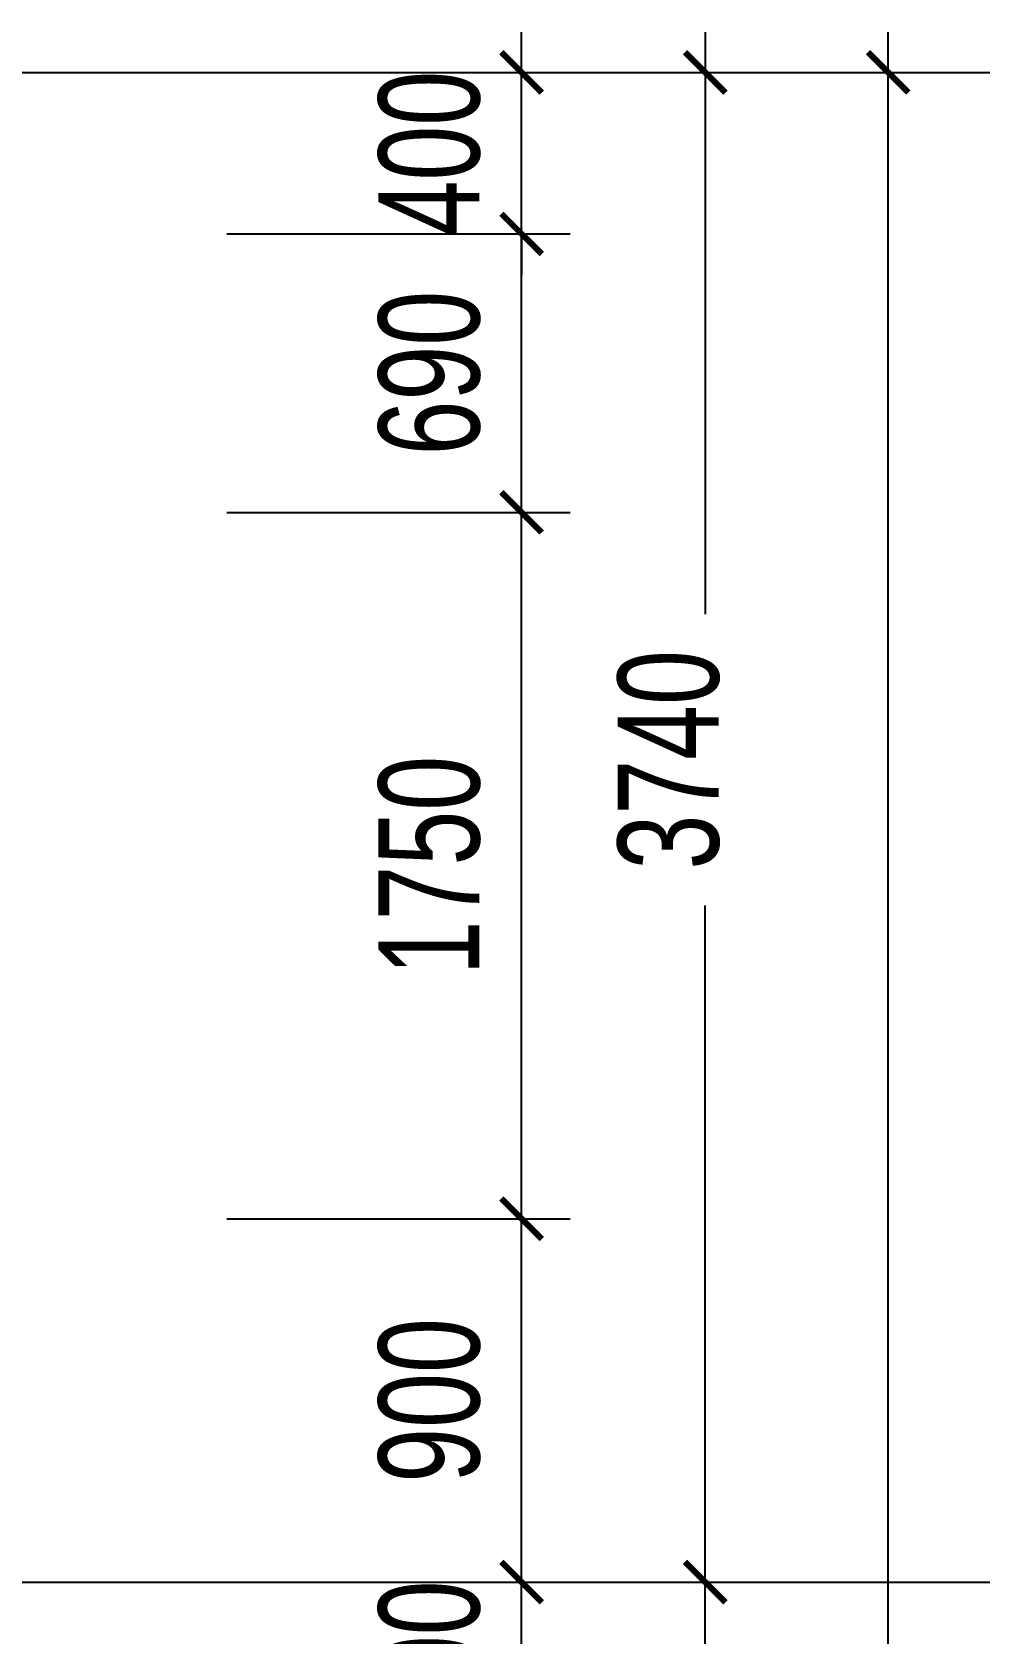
# Model space of a CAD drawing. Header units: inches. Extents: x 442278 to 842836, y -356313 to 59457.
# Drawn here: x 483688 to 486035, y 7218 to 11186 of the extents above; entities that cross this region are included whole.
import ezdxf

# ---------------------------------------------------------------- set-up
doc = ezdxf.new("R2010")
doc.units = ezdxf.units.IN
doc.header["$LTSCALE"] = 250
doc.header["$MEASUREMENT"] = 0
doc.layers.add('LA.DIM', color=251, linetype='Continuous')
doc.styles.add('S.STEXT', font='arial.ttf', dxfattribs={"width": 0.7})
doc.dimstyles.new('S.DIM100', dxfattribs={"dimtxt": 250, "dimasz": 100, "dimexe": 120, "dimexo": 0, "dimgap": 100, "dimtad": 1, "dimdec": 0, "dimzin": 13, "dimdsep": 46, "dimtxsty": 'S.STEXT', "dimblk": 'ARCHTICK', "dimblk1": 'ARCHTICK', "dimcen": 0, "dimdle": 100, "dimclrd": 251, "dimclre": 251, "dimclrt": 60, "dimadec": 0, "dimazin": 0, "dimtfac": 1, "dimtdec": 0, "dimtix": 1, "dimtmove": 2, "dimatfit": 3, "dimfxl": 1, "dimtolj": 1, "dimtzin": 13, "dimarcsym": 0})

# ---------------------------------------------------------------- blocks, each defined once
blk = doc.blocks.new('_ArchTick')
at = {"color": 0, "linetype": 'ByBlock', "const_width": 0.15}
blk.add_lwpolyline([(-0.5, -0.5), (0.5, 0.5)], dxfattribs=at)
blk = doc.blocks.new('*D409')
at = {"layer": 'DEFPOINTS', "color": 0, "transparency": 16777216}
for p in [(484170.4, 11086.4), (485807.6, 11086.4), (484170.4, 146.4)]:
    blk.add_point(p, dxfattribs=at)
at = {"layer": 'LA.DIM', "color": 251, "lineweight": -2, "transparency": 16777216}
for p, q in [((485807.6, 46.4), (485807.6, 11186.4)), ((484170.4, 11086.4), (485927.6, 11086.4)), ((484170.4, 146.4), (485927.6, 146.4))]:
    blk.add_line(p, q, dxfattribs=at)
at = {"layer": 'LA.DIM', "color": 251, "lineweight": -2, "transparency": 16777216, "xscale": 100, "yscale": 100, "zscale": 100}
for p, rotation in [((485807.6, 11086.4), 90), ((485807.6, 146.4), 270)]:
    blk.add_blockref('_ArchTick', p, dxfattribs=dict(at, rotation=rotation))
at = {"layer": 'LA.DIM', "color": 60, "transparency": 16777216, "insert": (485579.9, 5616.4), "char_height": 250, "attachment_point": 5, "rotation": 90, "style": 'S.STEXT'}
blk.add_mtext('\\A1;10940', dxfattribs=at)
blk = doc.blocks.new('*D411')
at = {"layer": 'DEFPOINTS', "color": 0, "transparency": 16777216}
for p in [(484170.4, 7346.4), (485354.8, 7346.4), (484170.4, 3746.4)]:
    blk.add_point(p, dxfattribs=at)
at = {"layer": 'LA.DIM', "color": 251, "lineweight": -2, "transparency": 16777216}
for p, q in [((485354.8, 3646.4), (485354.8, 7446.4)), ((484170.4, 7346.4), (485474.8, 7346.4)), ((484170.4, 3746.4), (485474.8, 3746.4))]:
    blk.add_line(p, q, dxfattribs=at)
at = {"layer": 'LA.DIM', "color": 251, "lineweight": -2, "transparency": 16777216, "xscale": 100, "yscale": 100, "zscale": 100}
for p, rotation in [((485354.8, 7346.4), 90), ((485354.8, 3746.4), 270)]:
    blk.add_blockref('_ArchTick', p, dxfattribs=dict(at, rotation=rotation))
at = {"layer": 'LA.DIM', "color": 60, "transparency": 16777216, "insert": (485127.1, 5546.4), "char_height": 250, "attachment_point": 5, "rotation": 90, "style": 'S.STEXT'}
blk.add_mtext('\\A1;3600', dxfattribs=at)
blk = doc.blocks.new('*D412')
at = {"layer": 'DEFPOINTS', "color": 0, "transparency": 16777216}
for p in [(484170.4, 11086.4), (485354.8, 11086.4), (484170.4, 7346.4)]:
    blk.add_point(p, dxfattribs=at)
at = {"layer": 'LA.DIM', "color": 251, "lineweight": -2, "transparency": 16777216}
for p, q in [((485354.8, 11186.4), (485354.8, 9744.3)), ((484170.4, 11086.4), (485474.8, 11086.4)), ((485354.8, 7246.4), (485354.8, 9022.4)), ((484170.4, 7346.4), (485474.8, 7346.4))]:
    blk.add_line(p, q, dxfattribs=at)
at = {"layer": 'LA.DIM', "color": 251, "lineweight": -2, "transparency": 16777216, "xscale": 100, "yscale": 100, "zscale": 100}
for p, rotation in [((485354.8, 11086.4), 90), ((485354.8, 7346.4), 270)]:
    blk.add_blockref('_ArchTick', p, dxfattribs=dict(at, rotation=rotation))
at = {"layer": 'LA.DIM', "color": 60, "transparency": 16777216, "insert": (485264.8, 9383.4), "char_height": 250, "attachment_point": 5, "rotation": 90, "style": 'S.STEXT'}
blk.add_mtext('\\A1;3740', dxfattribs=at)
blk = doc.blocks.new('*D418')
at = {"layer": 'DEFPOINTS', "color": 0, "transparency": 16777216}
for p in [(484170.4, 7346.4), (484899.9, 7346.4), (484170.4, 6946.4)]:
    blk.add_point(p, dxfattribs=at)
at = {"layer": 'LA.DIM', "color": 251, "lineweight": -2, "transparency": 16777216}
for p, q in [((484899.9, 7346.4), (484899.9, 7446.4)), ((484170.4, 7346.4), (485019.9, 7346.4)), ((484899.9, 6946.4), (484899.9, 7346.4)), ((484170.4, 6946.4), (485019.9, 6946.4)), ((484899.9, 6946.4), (484899.9, 6846.4))]:
    blk.add_line(p, q, dxfattribs=at)
at = {"layer": 'LA.DIM', "color": 251, "lineweight": -2, "transparency": 16777216, "xscale": 100, "yscale": 100, "zscale": 100}
for p, rotation in [((484899.9, 7346.4), 270), ((484899.9, 6946.4), 90)]:
    blk.add_blockref('_ArchTick', p, dxfattribs=dict(at, rotation=rotation))
at = {"layer": 'LA.DIM', "color": 60, "transparency": 16777216, "insert": (484672.3, 7146.4), "char_height": 250, "attachment_point": 5, "rotation": 90, "style": 'S.STEXT'}
blk.add_mtext('\\A1;400', dxfattribs=at)
blk = doc.blocks.new('*D419')
at = {"layer": 'DEFPOINTS', "color": 0, "transparency": 16777216}
for p in [(484170.4, 8246.4), (484899.9, 8246.4), (484170.4, 7346.4)]:
    blk.add_point(p, dxfattribs=at)
at = {"layer": 'LA.DIM', "color": 251, "lineweight": -2, "transparency": 16777216}
for p, q in [((484899.9, 7246.4), (484899.9, 8346.4)), ((484170.4, 8246.4), (485019.9, 8246.4)), ((484170.4, 7346.4), (485019.9, 7346.4))]:
    blk.add_line(p, q, dxfattribs=at)
at = {"layer": 'LA.DIM', "color": 251, "lineweight": -2, "transparency": 16777216, "xscale": 100, "yscale": 100, "zscale": 100}
for p, rotation in [((484899.9, 8246.4), 90), ((484899.9, 7346.4), 270)]:
    blk.add_blockref('_ArchTick', p, dxfattribs=dict(at, rotation=rotation))
at = {"layer": 'LA.DIM', "color": 60, "transparency": 16777216, "insert": (484672.3, 7796.4), "char_height": 250, "attachment_point": 5, "rotation": 90, "style": 'S.STEXT'}
blk.add_mtext('\\A1;900', dxfattribs=at)
blk = doc.blocks.new('*D420')
at = {"layer": 'DEFPOINTS', "color": 0, "transparency": 16777216}
for p in [(484170.4, 9996.4), (484899.9, 9996.4), (484170.4, 8246.4)]:
    blk.add_point(p, dxfattribs=at)
at = {"layer": 'LA.DIM', "color": 251, "lineweight": -2, "transparency": 16777216}
for p, q in [((484899.9, 8146.4), (484899.9, 10096.4)), ((484170.4, 9996.4), (485019.9, 9996.4)), ((484170.4, 8246.4), (485019.9, 8246.4))]:
    blk.add_line(p, q, dxfattribs=at)
at = {"layer": 'LA.DIM', "color": 251, "lineweight": -2, "transparency": 16777216, "xscale": 100, "yscale": 100, "zscale": 100}
for p, rotation in [((484899.9, 9996.4), 90), ((484899.9, 8246.4), 270)]:
    blk.add_blockref('_ArchTick', p, dxfattribs=dict(at, rotation=rotation))
at = {"layer": 'LA.DIM', "color": 60, "transparency": 16777216, "insert": (484672.3, 9121.4), "char_height": 250, "attachment_point": 5, "rotation": 90, "style": 'S.STEXT'}
blk.add_mtext('\\A1;1750', dxfattribs=at)
blk = doc.blocks.new('*D421')
at = {"layer": 'DEFPOINTS', "color": 0, "transparency": 16777216}
for p in [(484170.4, 10686.4), (484899.9, 10686.4), (484170.4, 9996.4)]:
    blk.add_point(p, dxfattribs=at)
at = {"layer": 'LA.DIM', "color": 251, "lineweight": -2, "transparency": 16777216}
for p, q in [((484899.9, 9896.4), (484899.9, 10786.4)), ((484170.4, 10686.4), (485019.9, 10686.4)), ((484170.4, 9996.4), (485019.9, 9996.4))]:
    blk.add_line(p, q, dxfattribs=at)
at = {"layer": 'LA.DIM', "color": 251, "lineweight": -2, "transparency": 16777216, "xscale": 100, "yscale": 100, "zscale": 100}
for p, rotation in [((484899.9, 10686.4), 90), ((484899.9, 9996.4), 270)]:
    blk.add_blockref('_ArchTick', p, dxfattribs=dict(at, rotation=rotation))
at = {"layer": 'LA.DIM', "color": 60, "transparency": 16777216, "insert": (484672.3, 10341.4), "char_height": 250, "attachment_point": 5, "rotation": 90, "style": 'S.STEXT'}
blk.add_mtext('\\A1;690', dxfattribs=at)
blk = doc.blocks.new('*D422')
at = {"layer": 'DEFPOINTS', "color": 0, "transparency": 16777216}
for p in [(484170.4, 11086.4), (484899.9, 11086.4), (484170.4, 10686.4)]:
    blk.add_point(p, dxfattribs=at)
at = {"layer": 'LA.DIM', "color": 251, "lineweight": -2, "transparency": 16777216}
for p, q in [((484899.9, 11086.4), (484899.9, 11186.4)), ((484170.4, 11086.4), (485019.9, 11086.4)), ((484899.9, 10686.4), (484899.9, 11086.4)), ((484170.4, 10686.4), (485019.9, 10686.4)), ((484899.9, 10686.4), (484899.9, 10586.4))]:
    blk.add_line(p, q, dxfattribs=at)
at = {"layer": 'LA.DIM', "color": 251, "lineweight": -2, "transparency": 16777216, "xscale": 100, "yscale": 100, "zscale": 100}
for p, rotation in [((484899.9, 11086.4), 270), ((484899.9, 10686.4), 90)]:
    blk.add_blockref('_ArchTick', p, dxfattribs=dict(at, rotation=rotation))
at = {"layer": 'LA.DIM', "color": 60, "transparency": 16777216, "insert": (484672.3, 10886.4), "char_height": 250, "attachment_point": 5, "rotation": 90, "style": 'S.STEXT'}
blk.add_mtext('\\A1;400', dxfattribs=at)

msp = doc.modelspace()

# ---------------------------------------------------------------- linework, layer by layer
at = {"layer": 'LA.DIM'}
for p, q in [((469233.07, 11086.39), (493071.84, 11086.39)), ((469233.07, 7346.39), (493071.84, 7346.39))]:
    msp.add_line(p, q, dxfattribs=at)

# ---------------------------------------------------------------- dimensions: what is measured, and where the dimension line sits
for base, p1, p2, picture, middle in [((485807.57, 11086.39), (484170.39, 146.39), (484170.39, 11086.39), '*D409', (485579.93, 5616.39)), ((484899.93, 11086.39), (484170.39, 10686.39), (484170.39, 11086.39), '*D422', (484672.29, 10886.39)), ((484899.93, 10686.39), (484170.39, 9996.39), (484170.39, 10686.39), '*D421', (484672.29, 10341.39)), ((484899.93, 9996.39), (484170.39, 8246.39), (484170.39, 9996.39), '*D420', (484672.29, 9121.39)), ((484899.93, 8246.39), (484170.39, 7346.39), (484170.39, 8246.39), '*D419', (484672.29, 7796.39)), ((485354.83, 7346.39), (484170.39, 3746.39), (484170.39, 7346.39), '*D411', (485127.1, 5546.39)), ((484899.93, 7346.39), (484170.39, 6946.39), (484170.39, 7346.39), '*D418', (484672.29, 7146.39))]:
    dim = msp.add_linear_dim(base=base, p1=p1, p2=p2, angle=90, dimstyle='S.DIM100', dxfattribs=at)
    dim.commit()
    dim.dimension.update_dxf_attribs({"geometry": picture, "text_midpoint": middle})
dim = msp.add_linear_dim(base=(485354.83, 11086.39), p1=(484170.39, 7346.39), p2=(484170.39, 11086.39), angle=90, dimstyle='S.DIM100', dxfattribs=at)
dim.commit()
dim.dimension.update_dxf_attribs({"geometry": '*D412', "text_midpoint": (485264.83, 9383.39), "dimtype": 160})

doc.saveas('drawing.dxf')
